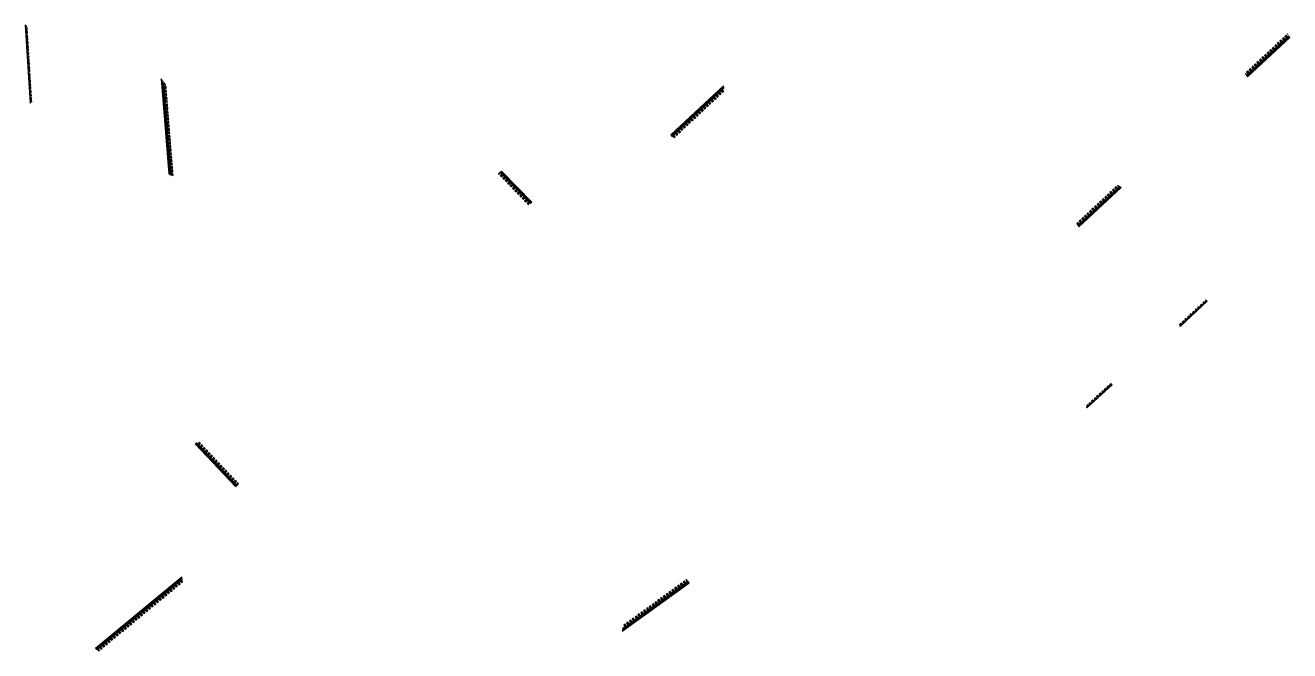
# Model space of a CAD drawing. Extents: x -9041 to 1682, y -8996 to 964.
# Drawn here: x -491 to 1682, y -2047 to -973 of the extents above; entities that cross this region are included whole.
import ezdxf

# ---------------------------------------------------------------- set-up
doc = ezdxf.new("R2010")
doc.units = 0

msp = doc.modelspace()

# ---------------------------------------------------------------- linework, layer by layer
at = {"layer": 'mg_to_dxf', "color": 40}
for points in [[(-490.84, -972.56), (-482.61, -1106.18), (-481.66, -1105.38), (-489.8, -973.15)], [(-488.76, -973.74), (-488.73, -974.28), (-487.91, -974.23)], [(-487.54, -977.21), (-488.54, -977.27), (-488.36, -980.27), (-487.36, -980.2)], [(-488.17, -983.26), (-487.99, -986.25), (-486.99, -986.19), (-487.18, -983.2)], [(-487.81, -989.25), (-487.62, -992.24), (-486.62, -992.18), (-486.81, -989.19)], [(-487.25, -998.23), (-486.25, -998.17), (-486.44, -995.18), (-487.44, -995.24)], [(1681.28, -991.83), (1680.77, -990.94), (1608.06, -1058.69), (1608.56, -1059.58)], [(1609.07, -1060.48), (1609.58, -1061.37), (1682.29, -993.62), (1681.79, -992.73)], [(1665.23, -999.95), (1665.91, -1000.68), (1668.11, -998.64), (1667.43, -997.9)], [(1668.79, -999.37), (1666.6, -1001.41), (1667.28, -1002.14), (1669.47, -1000.1)], [(1672.5, -994.55), (1671.82, -993.81), (1669.62, -995.86), (1670.3, -996.59)], [(1673.86, -996.01), (1673.18, -995.28), (1670.99, -997.32), (1671.67, -998.05)], [(1674.01, -991.77), (1674.69, -992.5), (1676.89, -990.46), (1676.21, -989.72)], [(1677.57, -991.19), (1675.38, -993.23), (1676.06, -993.96), (1678.25, -991.92)], [(1678.4, -987.68), (1679.08, -988.41), (1679.25, -988.26), (1678.74, -987.36)], [(-486.07, -1001.16), (-487.07, -1001.23), (-486.88, -1004.22), (-485.89, -1004.16)], [(-486.51, -1010.21), (-485.52, -1010.15), (-485.7, -1007.15), (-486.7, -1007.21)], [(-486.33, -1013.2), (-486.15, -1016.2), (-485.15, -1016.14), (-485.33, -1013.14)], [(-485.78, -1022.19), (-484.78, -1022.12), (-484.96, -1019.13), (-485.96, -1019.19)], [(1645.48, -1018.35), (1643.28, -1020.4), (1643.97, -1021.13), (1646.16, -1019.09)], [(1646.84, -1019.82), (1644.65, -1021.86), (1645.33, -1022.59), (1647.52, -1020.55)], [(1648.36, -1017.04), (1650.55, -1015), (1649.87, -1014.26), (1647.67, -1016.31)], [(1651.91, -1016.46), (1651.23, -1015.73), (1649.04, -1017.77), (1649.72, -1018.5)], [(1654.94, -1010.91), (1654.26, -1010.17), (1652.06, -1012.22), (1652.75, -1012.95)], [(1656.3, -1012.37), (1655.62, -1011.64), (1653.43, -1013.68), (1654.11, -1014.41)], [(1658.65, -1006.08), (1656.45, -1008.13), (1657.14, -1008.86), (1659.33, -1006.82)], [(1658.5, -1010.32), (1660.69, -1008.28), (1660.01, -1007.55), (1657.82, -1009.59)], [(1663.72, -1002.73), (1663.04, -1001.99), (1660.84, -1004.04), (1661.52, -1004.77)], [(1664.4, -1003.46), (1662.21, -1005.5), (1662.89, -1006.23), (1665.08, -1004.19)], [(-484.59, -1025.12), (-485.59, -1025.18), (-485.41, -1028.17), (-484.41, -1028.11)], [(-485.04, -1034.16), (-484.04, -1034.1), (-484.23, -1031.11), (-485.22, -1031.17)], [(-484.67, -1040.15), (-483.67, -1040.09), (-483.86, -1037.1), (-484.86, -1037.16)], [(-483.3, -1046.08), (-483.49, -1043.08), (-484.49, -1043.15), (-484.3, -1046.14)], [(1619.82, -1043.63), (1619.14, -1042.9), (1616.94, -1044.94), (1617.63, -1045.67)], [(1624.21, -1039.54), (1623.53, -1038.81), (1621.33, -1040.85), (1622.02, -1041.58)], [(1625.57, -1041), (1624.89, -1040.27), (1622.7, -1042.31), (1623.38, -1043.05)], [(1626.41, -1037.49), (1628.6, -1035.45), (1627.92, -1034.72), (1625.72, -1036.76)], [(1627.77, -1038.96), (1629.96, -1036.91), (1629.28, -1036.18), (1627.09, -1038.22)], [(1630.11, -1032.67), (1630.8, -1033.4), (1632.99, -1031.36), (1632.31, -1030.63)], [(1631.48, -1034.13), (1632.16, -1034.87), (1634.35, -1032.82), (1633.67, -1032.09)], [(1637.38, -1027.27), (1636.7, -1026.54), (1634.5, -1028.58), (1635.19, -1029.31)], [(1638.06, -1028), (1635.87, -1030.04), (1636.55, -1030.78), (1638.74, -1028.73)], [(1641.77, -1023.18), (1641.09, -1022.44), (1638.89, -1024.49), (1639.58, -1025.22)], [(1642.45, -1023.91), (1640.26, -1025.95), (1640.94, -1026.68), (1643.13, -1024.64)], [(-483.93, -1052.13), (-482.94, -1052.07), (-483.12, -1049.07), (-484.12, -1049.13)], [(-482.57, -1058.06), (-482.75, -1055.06), (-483.75, -1055.12), (-483.56, -1058.12)], [(-483.38, -1061.11), (-483.2, -1064.11), (-482.2, -1064.04), (-482.38, -1061.05)], [(-243.98, -1227.92), (-242.93, -1228.44), (-255.9, -1066.19), (-257.03, -1064.63)], [(1606.53, -1056.01), (1606.65, -1055.9), (1606.17, -1055.39)], [(1607.04, -1056.9), (1607.55, -1057.8), (1608.02, -1057.36), (1607.33, -1056.63)], [(1608.85, -1053.85), (1611.04, -1051.81), (1610.36, -1051.08), (1608.16, -1053.12)], [(1612.4, -1053.27), (1611.72, -1052.54), (1609.53, -1054.58), (1610.21, -1055.32)], [(1614.75, -1046.99), (1612.55, -1049.03), (1613.24, -1049.76), (1615.43, -1047.72)], [(1616.11, -1048.45), (1613.92, -1050.49), (1614.6, -1051.23), (1616.79, -1049.18)], [(1618.99, -1047.14), (1621.18, -1045.09), (1620.5, -1044.36), (1618.31, -1046.4)], [(-481.83, -1070.03), (-482.01, -1067.04), (-483.01, -1067.1), (-482.83, -1070.09)], [(-482.46, -1076.08), (-481.46, -1076.02), (-481.65, -1073.03), (-482.64, -1073.09)], [(-481.28, -1079.02), (-482.27, -1079.08), (-482.09, -1082.07), (-481.09, -1082.01)], [(-481.72, -1088.06), (-480.72, -1088), (-480.91, -1085.01), (-481.91, -1085.07)], [(-241.89, -1228.96), (-240.84, -1229.49), (-253.65, -1069.31), (-254.77, -1067.75)], [(-251.39, -1072.42), (-251.39, -1072.42), (-251.65, -1072.07), (-252.42, -1072.13)], [(-251.18, -1075.04), (-251.18, -1075.04), (-252.42, -1072.13), (-252.18, -1075.12)], [(-251.39, -1072.42), (-251.39, -1072.42), (-252.42, -1072.13), (-251.18, -1075.04)], [(-251.7, -1081.1), (-250.7, -1081.02), (-250.94, -1078.03), (-251.94, -1078.11)], [(-251.46, -1084.09), (-251.22, -1087.08), (-250.22, -1087), (-250.46, -1084.01)], [(-250.26, -1073.98), (-250.18, -1074.96), (-249.59, -1074.91)], [(-248.95, -1077.87), (-249.95, -1077.95), (-249.71, -1080.94), (-248.71, -1080.86)], [(-248.23, -1086.84), (-248.47, -1083.85), (-249.47, -1083.93), (-249.23, -1086.92)], [(618.82, -1160.92), (619.36, -1161.78), (709.37, -1077.84), (709.25, -1076.58)], [(619.9, -1162.64), (620.45, -1163.5), (709.6, -1080.36), (709.48, -1079.1)], [(707.56, -1083.63), (705.36, -1085.68), (706.04, -1086.41), (708.24, -1084.37)], [(706.73, -1087.14), (707.41, -1087.87), (709.6, -1085.83), (708.92, -1085.1)], [(-481.35, -1094.05), (-480.35, -1093.99), (-480.54, -1090.99), (-481.54, -1091.06)], [(-480.98, -1100.04), (-479.99, -1099.98), (-480.17, -1096.98), (-481.17, -1097.04)], [(-480.7, -1104.57), (-479.75, -1103.77), (-479.8, -1102.97), (-480.8, -1103.03)], [(-249.75, -1092.98), (-249.99, -1089.99), (-250.98, -1090.07), (-250.74, -1093.06)], [(-250.27, -1099.05), (-249.27, -1098.97), (-249.51, -1095.98), (-250.5, -1096.06)], [(-249.79, -1105.03), (-248.79, -1104.95), (-249.03, -1101.96), (-250.03, -1102.04)], [(-248.31, -1110.93), (-248.55, -1107.94), (-249.55, -1108.02), (-249.31, -1111.01)], [(-248.99, -1089.91), (-248.75, -1092.91), (-247.75, -1092.83), (-247.99, -1089.84)], [(-247.27, -1098.81), (-247.51, -1095.82), (-248.51, -1095.9), (-248.27, -1098.89)], [(-247.04, -1101.8), (-248.03, -1101.88), (-247.79, -1104.87), (-246.8, -1104.79)], [(-247.32, -1110.85), (-246.32, -1110.77), (-246.56, -1107.78), (-247.55, -1107.86)], [(679.72, -1110.96), (681.91, -1108.92), (681.23, -1108.19), (679.03, -1110.23)], [(684.1, -1106.87), (686.3, -1104.83), (685.62, -1104.1), (683.42, -1106.14)], [(684.79, -1107.6), (685.47, -1108.34), (687.66, -1106.29), (686.98, -1105.56)], [(687.81, -1102.05), (688.49, -1102.78), (690.69, -1100.73), (690, -1100)], [(689.17, -1103.51), (689.86, -1104.24), (692.05, -1102.2), (691.37, -1101.47)], [(695.07, -1096.64), (694.39, -1095.91), (692.2, -1097.96), (692.88, -1098.69)], [(695.76, -1097.37), (693.56, -1099.42), (694.24, -1100.15), (696.44, -1098.11)], [(698.78, -1091.82), (696.59, -1093.86), (697.27, -1094.6), (699.46, -1092.55)], [(698.63, -1096.06), (700.83, -1094.01), (700.14, -1093.28), (697.95, -1095.33)], [(701.66, -1090.5), (703.85, -1088.46), (703.17, -1087.73), (700.97, -1089.77)], [(703.02, -1091.97), (705.21, -1089.92), (704.53, -1089.19), (702.34, -1091.24)], [(-249.07, -1114), (-248.83, -1116.99), (-247.83, -1116.91), (-248.07, -1113.92)], [(-248.35, -1122.97), (-247.36, -1122.89), (-247.59, -1119.9), (-248.59, -1119.98)], [(-247.87, -1128.95), (-246.88, -1128.87), (-247.12, -1125.88), (-248.11, -1125.96)], [(-245.84, -1116.75), (-246.08, -1113.76), (-247.08, -1113.84), (-246.84, -1116.83)], [(-245.6, -1119.74), (-246.6, -1119.82), (-246.36, -1122.81), (-245.36, -1122.73)], [(-245.88, -1128.79), (-244.88, -1128.71), (-245.12, -1125.72), (-246.12, -1125.8)], [(659.97, -1129.38), (659.29, -1128.65), (657.09, -1130.69), (657.78, -1131.43)], [(664.36, -1125.29), (663.68, -1124.56), (661.48, -1126.6), (662.16, -1127.33)], [(665.72, -1126.75), (665.04, -1126.02), (662.85, -1128.06), (663.53, -1128.8)], [(665.87, -1122.51), (666.55, -1123.24), (668.75, -1121.2), (668.06, -1120.46)], [(667.92, -1124.7), (670.11, -1122.66), (669.43, -1121.93), (667.23, -1123.97)], [(673.13, -1117.1), (672.45, -1116.37), (670.26, -1118.42), (670.94, -1119.15)], [(672.3, -1120.61), (674.5, -1118.57), (673.82, -1117.83), (671.62, -1119.88)], [(676.84, -1112.28), (674.65, -1114.33), (675.33, -1115.06), (677.52, -1113.01)], [(676.01, -1115.79), (676.69, -1116.52), (678.89, -1114.47), (678.2, -1113.74)], [(681.08, -1112.43), (683.27, -1110.38), (682.59, -1109.65), (680.4, -1111.7)], [(-247.4, -1134.93), (-246.4, -1134.85), (-246.64, -1131.86), (-247.64, -1131.94)], [(-246.92, -1140.91), (-245.92, -1140.83), (-246.16, -1137.84), (-247.16, -1137.92)], [(-246.44, -1146.89), (-245.44, -1146.81), (-245.68, -1143.82), (-246.68, -1143.9)], [(-245.2, -1149.8), (-246.2, -1149.88), (-245.96, -1152.87), (-244.97, -1152.79)], [(-244.64, -1131.7), (-245.64, -1131.78), (-245.4, -1134.77), (-244.41, -1134.69)], [(-244.92, -1140.75), (-243.93, -1140.67), (-244.17, -1137.68), (-245.16, -1137.76)], [(-243.45, -1146.65), (-243.69, -1143.66), (-244.69, -1143.74), (-244.45, -1146.73)], [(-242.97, -1152.63), (-243.21, -1149.64), (-244.21, -1149.72), (-243.97, -1152.71)], [(635.84, -1151.89), (638.03, -1149.84), (637.35, -1149.11), (635.15, -1151.15)], [(636.52, -1152.62), (637.2, -1153.35), (639.39, -1151.3), (638.71, -1150.57)], [(640.22, -1147.79), (642.42, -1145.75), (641.74, -1145.02), (639.54, -1147.06)], [(641.59, -1149.26), (643.78, -1147.21), (643.1, -1146.48), (640.91, -1148.53)], [(644.61, -1143.7), (646.81, -1141.66), (646.12, -1140.92), (643.93, -1142.97)], [(647.49, -1142.39), (645.29, -1144.43), (645.98, -1145.16), (648.17, -1143.12)], [(649, -1139.61), (651.19, -1137.56), (650.51, -1136.83), (648.32, -1138.88)], [(652.56, -1139.03), (651.88, -1138.29), (649.68, -1140.34), (650.36, -1141.07)], [(655.58, -1133.47), (654.9, -1132.74), (652.71, -1134.79), (653.39, -1135.52)], [(654.75, -1136.98), (656.95, -1134.93), (656.26, -1134.2), (654.07, -1136.25)], [(659.14, -1132.89), (661.33, -1130.84), (660.65, -1130.11), (658.46, -1132.16)], [(-244.49, -1158.78), (-244.73, -1155.78), (-245.72, -1155.86), (-245.48, -1158.85)], [(-245.01, -1164.84), (-244.01, -1164.76), (-244.25, -1161.77), (-245.24, -1161.85)], [(-244.77, -1167.83), (-244.53, -1170.82), (-243.53, -1170.74), (-243.77, -1167.75)], [(-243.73, -1155.7), (-243.49, -1158.7), (-242.49, -1158.62), (-242.73, -1155.63)], [(-243.25, -1161.69), (-243.01, -1164.68), (-242.02, -1164.6), (-242.25, -1161.61)], [(-241.54, -1170.58), (-241.78, -1167.59), (-242.77, -1167.67), (-242.53, -1170.66)], [(621.99, -1163.43), (622.67, -1164.16), (624.87, -1162.12), (624.18, -1161.38)], [(626.23, -1163.58), (625.55, -1162.85), (623.35, -1164.89), (624.04, -1165.62)], [(628.57, -1157.29), (626.38, -1159.34), (627.06, -1160.07), (629.25, -1158.02)], [(627.74, -1160.8), (628.42, -1161.53), (630.62, -1159.49), (629.94, -1158.76)], [(633.64, -1153.93), (632.96, -1153.2), (630.77, -1155.25), (631.45, -1155.98)], [(635.01, -1155.39), (634.32, -1154.66), (632.13, -1156.71), (632.81, -1157.44)], [(-243.29, -1173.73), (-244.29, -1173.81), (-244.05, -1176.8), (-243.05, -1176.72)], [(-242.81, -1179.71), (-243.81, -1179.79), (-243.57, -1182.78), (-242.57, -1182.7)], [(-242.1, -1188.68), (-242.34, -1185.69), (-243.33, -1185.77), (-243.09, -1188.76)], [(-241.86, -1191.67), (-242.85, -1191.75), (-242.61, -1194.74), (-241.62, -1194.66)], [(-241.06, -1176.56), (-241.3, -1173.57), (-242.29, -1173.65), (-242.06, -1176.64)], [(-241.82, -1179.63), (-241.58, -1182.62), (-240.58, -1182.54), (-240.82, -1179.55)], [(-241.1, -1188.6), (-240.1, -1188.52), (-240.34, -1185.53), (-241.34, -1185.61)], [(-239.86, -1191.51), (-240.86, -1191.59), (-240.62, -1194.58), (-239.62, -1194.5)], [(-241.38, -1197.65), (-242.38, -1197.73), (-242.14, -1200.72), (-241.14, -1200.64)], [(-240.66, -1206.62), (-240.9, -1203.63), (-241.9, -1203.71), (-241.66, -1206.7)], [(-240.42, -1209.61), (-241.42, -1209.69), (-241.18, -1212.68), (-240.18, -1212.6)], [(-239.94, -1215.59), (-240.94, -1215.67), (-240.7, -1218.66), (-239.71, -1218.58)], [(-239.15, -1200.48), (-239.39, -1197.49), (-240.38, -1197.57), (-240.14, -1200.56)], [(-238.67, -1206.46), (-238.91, -1203.47), (-239.9, -1203.55), (-239.66, -1206.54)], [(-239.43, -1209.53), (-239.19, -1212.52), (-238.19, -1212.44), (-238.43, -1209.45)], [(-237.71, -1218.42), (-237.95, -1215.43), (-238.95, -1215.51), (-238.71, -1218.5)], [(-240.22, -1224.64), (-239.23, -1224.57), (-239.47, -1221.57), (-240.46, -1221.65)], [(-238.75, -1230.53), (-238.99, -1227.56), (-239.99, -1227.64), (-239.8, -1230.01)], [(-238.23, -1224.49), (-237.23, -1224.41), (-237.47, -1221.42), (-238.47, -1221.49)], [(-237.99, -1227.48), (-237.75, -1230.47), (-236.76, -1230.39), (-236.99, -1227.4)], [(322.33, -1227.73), (323.38, -1228.81), (324.1, -1228.11), (323.08, -1227.06)], [(323.82, -1226.4), (324.81, -1227.42), (325.53, -1226.72), (324.57, -1225.73)], [(377.56, -1278.74), (378.31, -1278.07), (326.07, -1224.4), (325.32, -1225.07)], [(328.28, -1232.41), (326.19, -1230.26), (325.47, -1230.96), (327.57, -1233.11)], [(327.56, -1223.07), (326.81, -1223.74), (379.05, -1277.4), (379.79, -1276.73)], [(327.62, -1228.87), (326.91, -1229.57), (329, -1231.72), (329.72, -1231.02)], [(331.75, -1237.41), (332.47, -1236.71), (330.37, -1234.56), (329.66, -1235.26)], [(331.09, -1233.87), (333.18, -1236.02), (333.9, -1235.32), (331.81, -1233.17)], [(335.28, -1238.16), (337.37, -1240.31), (338.09, -1239.62), (335.99, -1237.47)], [(335.94, -1241.71), (336.65, -1241.01), (334.56, -1238.86), (333.84, -1239.56)], [(340.84, -1245.31), (338.74, -1243.16), (338.03, -1243.86), (340.12, -1246.01)], [(339.46, -1242.46), (341.55, -1244.61), (342.27, -1243.92), (340.18, -1241.77)], [(342.21, -1248.16), (344.31, -1250.31), (345.02, -1249.61), (342.93, -1247.46)], [(345.74, -1248.91), (346.46, -1248.22), (344.36, -1246.07), (343.65, -1246.76)], [(347.11, -1251.76), (346.4, -1252.46), (348.49, -1254.61), (349.21, -1253.91)], [(348.55, -1250.37), (347.83, -1251.06), (349.92, -1253.21), (350.64, -1252.52)], [(352.68, -1258.91), (353.39, -1258.21), (351.3, -1256.06), (350.58, -1256.76)], [(354.11, -1257.51), (354.83, -1256.82), (352.73, -1254.67), (352.02, -1255.36)], [(354.77, -1261.06), (356.86, -1263.21), (357.58, -1262.51), (355.48, -1260.36)], [(359.01, -1261.11), (356.92, -1258.96), (356.2, -1259.66), (358.29, -1261.81)], [(1318.5, -1316.41), (1319.02, -1317.29), (1390.98, -1250.25), (1390.04, -1249.75)], [(1392.85, -1251.24), (1391.91, -1250.74), (1319.55, -1318.17), (1320.08, -1319.04)], [(1373.05, -1260.12), (1373.73, -1260.85), (1375.93, -1258.8), (1375.24, -1258.07)], [(1374.41, -1261.58), (1375.09, -1262.31), (1377.29, -1260.27), (1376.61, -1259.54)], [(1379.63, -1253.98), (1377.44, -1256.03), (1378.12, -1256.76), (1380.32, -1254.71)], [(1379.48, -1258.22), (1381.68, -1256.18), (1381, -1255.45), (1378.8, -1257.49)], [(1384.71, -1250.62), (1384.02, -1249.89), (1381.83, -1251.94), (1382.51, -1252.67)], [(1383.19, -1253.4), (1383.87, -1254.13), (1386.07, -1252.09), (1385.39, -1251.36)], [(1386.29, -1247.78), (1386.22, -1247.85), (1386.9, -1248.58), (1387.23, -1248.27)], [(1388.17, -1248.77), (1387.58, -1249.31), (1388.26, -1250.04), (1389.1, -1249.26)], [(361.05, -1267.51), (361.76, -1266.81), (359.67, -1264.66), (358.95, -1265.36)], [(363.19, -1265.41), (361.1, -1263.26), (360.39, -1263.96), (362.48, -1266.11)], [(363.14, -1269.66), (365.23, -1271.81), (365.95, -1271.11), (363.85, -1268.96)], [(364.57, -1268.26), (366.66, -1270.41), (367.38, -1269.71), (365.29, -1267.56)], [(368.04, -1273.26), (367.32, -1273.96), (369.42, -1276.11), (370.13, -1275.41)], [(368.76, -1272.56), (370.85, -1274.71), (371.56, -1274.01), (369.47, -1271.86)], [(374.32, -1279.71), (372.22, -1277.56), (371.51, -1278.26), (373.6, -1280.41)], [(372.94, -1276.86), (375.03, -1279.01), (375.75, -1278.31), (373.66, -1276.16)], [(1353.29, -1278.52), (1351.1, -1280.57), (1351.78, -1281.3), (1353.98, -1279.26)], [(1352.46, -1282.03), (1353.15, -1282.76), (1355.34, -1280.72), (1354.66, -1279.99)], [(1356.17, -1277.21), (1358.37, -1275.17), (1357.68, -1274.43), (1355.49, -1276.48)], [(1359.05, -1275.9), (1356.85, -1277.94), (1357.53, -1278.67), (1359.73, -1276.63)], [(1359.88, -1272.39), (1360.56, -1273.12), (1362.76, -1271.08), (1362.07, -1270.34)], [(1364.12, -1272.54), (1363.44, -1271.81), (1361.24, -1273.85), (1361.92, -1274.58)], [(1367.15, -1266.99), (1366.46, -1266.25), (1364.27, -1268.3), (1364.95, -1269.03)], [(1366.31, -1270.49), (1368.51, -1268.45), (1367.83, -1267.72), (1365.63, -1269.76)], [(1370.85, -1262.16), (1368.66, -1264.21), (1369.34, -1264.94), (1371.54, -1262.9)], [(1372.9, -1264.36), (1372.22, -1263.63), (1370.02, -1265.67), (1370.7, -1266.4)], [(1327.64, -1303.8), (1326.96, -1303.06), (1324.76, -1305.11), (1325.44, -1305.84)], [(1329.83, -1301.75), (1332.03, -1299.71), (1331.35, -1298.97), (1329.15, -1301.02)], [(1330.51, -1302.48), (1331.2, -1303.21), (1333.39, -1301.17), (1332.71, -1300.44)], [(1335.74, -1294.88), (1333.54, -1296.93), (1334.22, -1297.66), (1336.42, -1295.62)], [(1337.1, -1296.35), (1334.9, -1298.39), (1335.59, -1299.12), (1337.78, -1297.08)], [(1338.61, -1293.57), (1340.81, -1291.53), (1340.13, -1290.79), (1337.93, -1292.84)], [(1342.17, -1292.99), (1341.49, -1292.26), (1339.29, -1294.3), (1339.98, -1295.03)], [(1344.52, -1286.7), (1342.32, -1288.75), (1343, -1289.48), (1345.2, -1287.44)], [(1344.37, -1290.94), (1346.56, -1288.9), (1345.88, -1288.17), (1343.68, -1290.21)], [(1348.91, -1282.61), (1346.71, -1284.66), (1347.39, -1285.39), (1349.59, -1283.35)], [(1350.27, -1284.08), (1348.07, -1286.12), (1348.76, -1286.85), (1350.95, -1284.81)], [(1316.39, -1312.91), (1316.92, -1313.79), (1318.86, -1311.98), (1318.18, -1311.24)], [(1319.54, -1312.71), (1319.54, -1312.71), (1317.44, -1314.66), (1317.78, -1315.22)], [(1319.54, -1312.71), (1319.54, -1312.71), (1317.78, -1315.22), (1320.22, -1313.44)], [(1320.22, -1313.44), (1320.22, -1313.44), (1317.78, -1315.22), (1318.03, -1315.48)], [(1323.25, -1307.89), (1322.57, -1307.15), (1320.37, -1309.2), (1321.05, -1309.93)], [(1324.61, -1309.35), (1323.93, -1308.62), (1321.73, -1310.66), (1322.42, -1311.39)], [(1328.32, -1304.53), (1326.12, -1306.57), (1326.81, -1307.3), (1329, -1305.26)], [(1540.38, -1446.82), (1539.65, -1446.13), (1493.67, -1488.77), (1493.76, -1490.05)], [(1524.62, -1458.71), (1526.82, -1456.67), (1526.14, -1455.93), (1523.94, -1457.97)], [(1528.34, -1453.9), (1529.02, -1454.63), (1531.22, -1452.59), (1530.54, -1451.86)], [(1535.62, -1448.51), (1534.94, -1447.78), (1532.74, -1449.82), (1533.42, -1450.55)], [(1538.2, -1444.75), (1537.14, -1445.74), (1537.82, -1446.47), (1538.93, -1445.44)], [(1501.94, -1478.37), (1502.62, -1479.11), (1504.82, -1477.07), (1504.14, -1476.33)], [(1508.54, -1472.25), (1506.34, -1474.29), (1507.02, -1475.03), (1509.22, -1472.99)], [(1511.42, -1470.95), (1513.62, -1468.91), (1512.94, -1468.17), (1510.74, -1470.21)], [(1515.82, -1466.87), (1518.02, -1464.83), (1517.34, -1464.09), (1515.14, -1466.13)], [(1521.74, -1460.01), (1519.54, -1462.05), (1520.22, -1462.79), (1522.42, -1460.75)], [(1493.49, -1486.21), (1493.28, -1486.4), (1493.52, -1486.69)], [(1493.49, -1486.21), (1493.49, -1486.21), (1493.82, -1487.27), (1495.34, -1484.49)], [(1493.49, -1486.21), (1493.49, -1486.21), (1493.54, -1486.96), (1493.82, -1487.27)], [(1495.34, -1484.49), (1495.34, -1484.49), (1493.82, -1487.27), (1496.02, -1485.23)], [(1497.54, -1482.45), (1498.22, -1483.19), (1500.42, -1481.15), (1499.74, -1480.41)], [(1333.16, -1629.34), (1333.83, -1630.08), (1376.89, -1590.15), (1376.22, -1589.41)], [(1357.01, -1604.5), (1354.81, -1606.54), (1355.49, -1607.27), (1357.69, -1605.23)], [(1361.41, -1600.42), (1359.21, -1602.46), (1359.89, -1603.19), (1362.09, -1601.15)], [(1363.61, -1598.38), (1364.29, -1599.11), (1366.49, -1597.07), (1365.81, -1596.34)], [(1368.69, -1595.03), (1370.89, -1592.99), (1370.21, -1592.26), (1368.01, -1594.3)], [(1374.61, -1588.18), (1372.41, -1590.22), (1373.09, -1590.95), (1375.29, -1588.91)], [(1333.49, -1627.67), (1335.69, -1625.63), (1335.01, -1624.9), (1332.81, -1626.94)], [(1340.09, -1621.55), (1339.41, -1620.82), (1337.21, -1622.86), (1337.89, -1623.59)], [(1343.81, -1616.74), (1341.61, -1618.78), (1342.29, -1619.51), (1344.49, -1617.47)], [(1348.21, -1612.66), (1346.01, -1614.7), (1346.69, -1615.43), (1348.89, -1613.39)], [(1352.61, -1608.58), (1350.41, -1610.62), (1351.09, -1611.35), (1353.29, -1609.31)], [(-128.44, -1764.9), (-198.23, -1691.1), (-199.15, -1691.58), (-129.15, -1765.6)], [(-196.38, -1690.14), (-197.31, -1690.62), (-127.73, -1764.19), (-127.02, -1763.49)], [(-191.19, -1692.72), (-193.25, -1690.54), (-193.97, -1691.23), (-191.91, -1693.41)], [(-192.52, -1689.86), (-190.46, -1692.04), (-189.73, -1691.35), (-191.8, -1689.17)], [(-187.79, -1697.77), (-187.06, -1697.08), (-189.13, -1694.9), (-189.85, -1695.59)], [(-185.61, -1695.71), (-187.67, -1693.53), (-188.4, -1694.22), (-186.34, -1696.4)], [(-182.94, -1701.44), (-185, -1699.26), (-185.73, -1699.95), (-183.67, -1702.13)], [(-184.28, -1698.58), (-182.22, -1700.76), (-181.49, -1700.07), (-183.55, -1697.89)], [(-181.61, -1704.31), (-179.55, -1706.49), (-178.82, -1705.8), (-180.88, -1703.62)], [(-177.37, -1704.43), (-179.43, -1702.25), (-180.15, -1702.94), (-178.09, -1705.11)], [(-174.7, -1710.16), (-176.76, -1707.98), (-177.48, -1708.67), (-175.42, -1710.85)], [(-173.97, -1709.47), (-173.24, -1708.79), (-175.3, -1706.61), (-176.03, -1707.29)], [(-172.64, -1712.34), (-173.36, -1713.03), (-171.3, -1715.21), (-170.57, -1714.52)], [(-169.12, -1713.15), (-171.18, -1710.97), (-171.91, -1711.65), (-169.85, -1713.83)], [(-167.18, -1719.57), (-166.45, -1718.88), (-168.51, -1716.7), (-169.24, -1717.39)], [(-167.06, -1715.33), (-167.79, -1716.01), (-165.72, -1718.19), (-165, -1717.51)], [(-163.06, -1723.93), (-162.33, -1723.24), (-164.39, -1721.06), (-165.12, -1721.75)], [(-160.88, -1721.86), (-162.94, -1719.69), (-163.66, -1720.37), (-161.6, -1722.55)], [(-160.99, -1726.11), (-158.93, -1728.29), (-158.21, -1727.6), (-160.27, -1725.42)], [(-156.75, -1726.22), (-158.81, -1724.04), (-159.54, -1724.73), (-157.48, -1726.91)], [(-154.08, -1731.96), (-156.14, -1729.78), (-156.87, -1730.47), (-154.81, -1732.65)], [(-152.63, -1730.58), (-154.69, -1728.4), (-155.42, -1729.09), (-153.36, -1731.27)], [(-152.75, -1734.82), (-150.69, -1737), (-149.96, -1736.32), (-152.02, -1734.14)], [(-148.51, -1734.94), (-150.57, -1732.76), (-151.3, -1733.45), (-149.23, -1735.63)], [(-146.56, -1741.36), (-145.84, -1740.68), (-147.9, -1738.5), (-148.63, -1739.18)], [(-147.17, -1737.81), (-145.11, -1739.99), (-144.38, -1739.3), (-146.45, -1737.12)], [(-143.78, -1742.86), (-144.5, -1743.54), (-142.44, -1745.72), (-141.72, -1745.04)], [(-140.99, -1744.35), (-140.26, -1743.66), (-142.32, -1741.48), (-143.05, -1742.17)], [(-137.59, -1749.4), (-139.65, -1747.22), (-140.38, -1747.9), (-138.32, -1750.08)], [(-136.87, -1748.71), (-136.14, -1748.02), (-138.2, -1745.84), (-138.93, -1746.53)], [(-134.2, -1754.44), (-133.47, -1753.75), (-135.53, -1751.57), (-136.26, -1752.26)], [(-132.74, -1753.07), (-132.02, -1752.38), (-134.08, -1750.2), (-134.8, -1750.89)], [(-131.41, -1755.93), (-132.14, -1756.62), (-130.07, -1758.8), (-129.35, -1758.11)], [(-127.89, -1756.74), (-129.96, -1754.56), (-130.68, -1755.25), (-128.62, -1757.43)], [(-126.56, -1759.61), (-124.9, -1761.37), (-124.19, -1760.66), (-125.83, -1758.92)], [(-126.31, -1762.78), (-125.6, -1762.07), (-127.29, -1760.29), (-128.01, -1760.98)], [(-370.37, -2043.52), (-369.46, -2044.07), (-221.6, -1921.94), (-221.71, -1920.73)], [(-368.55, -2044.61), (-367.63, -2045.15), (-221.37, -1924.35), (-221.48, -1923.14)], [(-230.51, -1934.49), (-231.14, -1933.72), (-233.46, -1935.63), (-232.82, -1936.4)], [(-228.83, -1931.81), (-228.19, -1932.58), (-225.88, -1930.67), (-226.52, -1929.9)], [(-225.24, -1931.44), (-227.56, -1933.35), (-226.92, -1934.12), (-224.61, -1932.21)], [(-223.57, -1928.76), (-221.26, -1926.85), (-221.89, -1926.07), (-224.21, -1927.99)], [(-222.29, -1930.3), (-220.93, -1929.17), (-221.04, -1927.97), (-222.93, -1929.53)], [(650.05, -1930.74), (649.43, -1929.95), (535.55, -2012.52), (535.25, -2013.97)], [(648.82, -1929.16), (648.2, -1928.37), (536.14, -2009.62), (535.84, -2011.07)], [(637.87, -1932.16), (637.28, -1931.35), (634.85, -1933.11), (635.44, -1933.92)], [(639.04, -1933.78), (638.46, -1932.97), (636.03, -1934.73), (636.61, -1935.54)], [(642.14, -1927.83), (639.71, -1929.59), (640.3, -1930.4), (642.73, -1928.64)], [(640.88, -1931.21), (641.47, -1932.02), (643.9, -1930.26), (643.31, -1929.45)], [(646.36, -1926), (645.74, -1925.22), (644.57, -1926.07), (645.16, -1926.88)], [(647.59, -1927.58), (646.97, -1926.79), (645.74, -1927.69), (646.33, -1928.5)], [(-256.59, -1954.73), (-255.95, -1955.5), (-253.64, -1953.59), (-254.27, -1952.82)], [(-253, -1954.36), (-255.31, -1956.27), (-254.68, -1957.04), (-252.36, -1955.13)], [(-251.32, -1951.68), (-249.01, -1949.77), (-249.65, -1949), (-251.96, -1950.91)], [(-248.37, -1950.54), (-250.69, -1952.45), (-250.05, -1953.22), (-247.74, -1951.31)], [(-246.7, -1947.86), (-244.39, -1945.95), (-245.02, -1945.18), (-247.34, -1947.09)], [(-245.42, -1949.4), (-243.11, -1947.49), (-243.75, -1946.72), (-246.06, -1948.63)], [(-242.71, -1943.27), (-242.07, -1944.04), (-239.76, -1942.13), (-240.4, -1941.36)], [(-240.8, -1945.58), (-238.49, -1943.67), (-239.12, -1942.9), (-241.44, -1944.81)], [(-235.77, -1937.54), (-238.08, -1939.45), (-237.45, -1940.22), (-235.13, -1938.31)], [(-236.17, -1941.76), (-233.86, -1939.85), (-234.5, -1939.08), (-236.81, -1940.99)], [(-231.55, -1937.94), (-229.23, -1936.03), (-229.87, -1935.26), (-232.18, -1937.17)], [(608.14, -1952.48), (605.71, -1954.24), (606.29, -1955.05), (608.72, -1953.29)], [(607.47, -1956.67), (609.9, -1954.91), (609.31, -1954.1), (606.88, -1955.86)], [(610.56, -1950.72), (611.15, -1951.53), (613.58, -1949.77), (612.99, -1948.96)], [(611.74, -1952.34), (612.33, -1953.15), (614.75, -1951.39), (614.17, -1950.58)], [(615.42, -1947.2), (616.01, -1948.01), (618.44, -1946.25), (617.85, -1945.44)], [(619.03, -1947.06), (616.6, -1948.82), (617.18, -1949.63), (619.61, -1947.87)], [(620.28, -1943.68), (620.87, -1944.49), (623.3, -1942.73), (622.71, -1941.92)], [(623.88, -1943.53), (621.45, -1945.3), (622.04, -1946.11), (624.47, -1944.34)], [(625.14, -1940.15), (625.72, -1940.96), (628.15, -1939.2), (627.57, -1938.39)], [(629.33, -1940.82), (628.74, -1940.01), (626.31, -1941.77), (626.9, -1942.58)], [(633.01, -1935.68), (632.42, -1934.87), (630, -1936.63), (630.58, -1937.44)], [(634.18, -1937.3), (633.6, -1936.49), (631.17, -1938.25), (631.76, -1939.06)], [(-284.34, -1977.66), (-283.71, -1978.43), (-281.39, -1976.52), (-282.03, -1975.75)], [(-280.12, -1978.06), (-280.76, -1977.29), (-283.07, -1979.2), (-282.43, -1979.97)], [(-279.72, -1973.84), (-279.08, -1974.61), (-276.77, -1972.7), (-277.4, -1971.93)], [(-276.13, -1973.47), (-278.44, -1975.38), (-277.81, -1976.15), (-275.49, -1974.24)], [(-272.78, -1968.1), (-275.09, -1970.02), (-274.46, -1970.79), (-272.14, -1968.88)], [(-270.87, -1970.42), (-271.51, -1969.65), (-273.82, -1971.56), (-273.18, -1972.33)], [(-267.52, -1965.06), (-268.15, -1964.28), (-270.47, -1966.19), (-269.83, -1966.97)], [(-268.56, -1968.51), (-266.24, -1966.6), (-266.88, -1965.83), (-269.19, -1967.74)], [(-262.89, -1961.23), (-263.53, -1960.46), (-265.84, -1962.37), (-265.2, -1963.14)], [(-261.62, -1962.78), (-262.25, -1962.01), (-264.57, -1963.92), (-263.93, -1964.69)], [(-258.9, -1956.64), (-261.21, -1958.55), (-260.58, -1959.32), (-258.26, -1957.41)], [(-256.99, -1958.96), (-257.63, -1958.18), (-259.94, -1960.09), (-259.3, -1960.87)], [(572.29, -1979.7), (574.72, -1977.94), (574.13, -1977.13), (571.7, -1978.89)], [(577.15, -1976.18), (579.58, -1974.42), (578.99, -1973.61), (576.56, -1975.37)], [(580.16, -1975.23), (577.74, -1976.99), (578.32, -1977.8), (580.75, -1976.04)], [(583.85, -1970.09), (581.42, -1971.85), (582.01, -1972.66), (584.43, -1970.9)], [(585.02, -1971.71), (582.59, -1973.47), (583.18, -1974.28), (585.61, -1972.52)], [(588.71, -1966.57), (586.28, -1968.33), (586.86, -1969.14), (589.29, -1967.38)], [(589.88, -1968.19), (587.45, -1969.95), (588.04, -1970.76), (590.47, -1969)], [(594.15, -1963.86), (593.56, -1963.05), (591.13, -1964.81), (591.72, -1965.62)], [(595.32, -1965.48), (594.74, -1964.67), (592.31, -1966.43), (592.9, -1967.24)], [(596.58, -1962.1), (599.01, -1960.33), (598.42, -1959.52), (595.99, -1961.29)], [(599.59, -1961.14), (597.17, -1962.91), (597.75, -1963.71), (600.18, -1961.95)], [(603.28, -1956), (600.85, -1957.76), (601.44, -1958.57), (603.87, -1956.81)], [(602.02, -1959.38), (602.61, -1960.19), (605.04, -1958.43), (604.45, -1957.62)], [(-311.46, -2001.35), (-309.15, -1999.44), (-309.79, -1998.67), (-312.1, -2000.58)], [(-307.47, -1996.76), (-306.84, -1997.53), (-304.52, -1995.62), (-305.16, -1994.85)], [(-303.25, -1997.16), (-303.89, -1996.39), (-306.2, -1998.3), (-305.56, -1999.07)], [(-302.21, -1993.71), (-299.9, -1991.8), (-300.54, -1991.03), (-302.85, -1992.94)], [(-301.57, -1994.48), (-300.94, -1995.25), (-298.62, -1993.34), (-299.26, -1992.57)], [(-297.59, -1989.89), (-295.27, -1987.98), (-295.91, -1987.21), (-298.22, -1989.12)], [(-294.64, -1988.75), (-296.95, -1990.66), (-296.31, -1991.43), (-294, -1989.52)], [(-290.65, -1984.16), (-291.28, -1983.39), (-293.6, -1985.3), (-292.96, -1986.07)], [(-291.69, -1987.61), (-289.37, -1985.7), (-290.01, -1984.93), (-292.32, -1986.84)], [(-286.66, -1979.57), (-288.97, -1981.48), (-288.33, -1982.25), (-286.02, -1980.34)], [(-287.06, -1983.79), (-284.75, -1981.88), (-285.38, -1981.11), (-287.7, -1983.02)], [(544.99, -1998.27), (542.56, -2000.03), (543.14, -2000.84), (545.57, -1999.07)], [(549.84, -1994.74), (547.42, -1996.5), (548, -1997.31), (550.43, -1995.55)], [(548.59, -1998.12), (549.18, -1998.93), (551.61, -1997.17), (551.02, -1996.36)], [(554.7, -1991.22), (552.27, -1992.98), (552.86, -1993.79), (555.29, -1992.03)], [(555.88, -1992.84), (553.45, -1994.6), (554.03, -1995.41), (556.46, -1993.65)], [(557.72, -1990.27), (560.15, -1988.51), (559.56, -1987.7), (557.13, -1989.46)], [(560.73, -1989.32), (558.3, -1991.08), (558.89, -1991.89), (561.32, -1990.13)], [(565, -1984.99), (564.42, -1984.18), (561.99, -1985.94), (562.58, -1986.75)], [(563.75, -1988.37), (566.18, -1986.61), (565.59, -1985.8), (563.16, -1987.56)], [(569.27, -1980.66), (566.85, -1982.42), (567.43, -1983.23), (569.86, -1981.47)], [(570.45, -1982.28), (568.02, -1984.04), (568.61, -1984.85), (571.04, -1983.08)], [(575.89, -1979.56), (575.31, -1978.75), (572.88, -1980.51), (573.46, -1981.32)], [(-332.28, -2018.55), (-332.92, -2017.78), (-335.23, -2019.69), (-334.59, -2020.46)], [(-331.64, -2019.32), (-333.96, -2021.23), (-333.32, -2022), (-331.01, -2020.09)], [(-328.29, -2013.96), (-330.6, -2015.87), (-329.97, -2016.64), (-327.65, -2014.73)], [(-329.33, -2017.41), (-328.69, -2018.18), (-326.38, -2016.27), (-327.02, -2015.5)], [(-323.03, -2010.91), (-323.67, -2010.14), (-325.98, -2012.05), (-325.34, -2012.82)], [(-322.39, -2011.68), (-324.7, -2013.59), (-324.07, -2014.36), (-321.76, -2012.45)], [(-318.4, -2007.09), (-319.04, -2006.31), (-321.35, -2008.22), (-320.72, -2009)], [(-317.13, -2008.63), (-317.77, -2007.86), (-320.08, -2009.77), (-319.44, -2010.54)], [(-316.09, -2005.17), (-313.78, -2003.26), (-314.41, -2002.49), (-316.73, -2004.4)], [(-312.5, -2004.81), (-313.14, -2004.04), (-315.45, -2005.95), (-314.82, -2006.72)], [(-310.83, -2002.12), (-310.19, -2002.9), (-307.88, -2000.99), (-308.51, -2000.21)], [(536.43, -2008.17), (537.03, -2007.74), (536.63, -2007.18)], [(540.13, -2001.79), (537.7, -2003.55), (538.29, -2004.36), (540.72, -2002.6)], [(541.89, -2004.22), (541.3, -2003.41), (538.87, -2005.17), (539.46, -2005.98)], [(544.32, -2002.45), (546.75, -2000.69), (546.16, -1999.88), (543.73, -2001.65)], [(-362.99, -2042.61), (-362.35, -2043.38), (-360.04, -2041.47), (-360.67, -2040.7)], [(-361.71, -2044.16), (-361.08, -2044.93), (-358.76, -2043.02), (-359.4, -2042.24)], [(-358.36, -2038.79), (-357.72, -2039.56), (-355.41, -2037.65), (-356.05, -2036.88)], [(-354.14, -2039.19), (-354.77, -2038.42), (-357.09, -2040.33), (-356.45, -2041.11)], [(-353.74, -2034.97), (-353.1, -2035.74), (-350.79, -2033.83), (-351.42, -2033.06)], [(-349.51, -2035.37), (-350.15, -2034.6), (-352.46, -2036.51), (-351.82, -2037.28)], [(-346.8, -2029.24), (-349.11, -2031.15), (-348.47, -2031.92), (-346.16, -2030.01)], [(-347.84, -2032.69), (-347.2, -2033.46), (-344.89, -2031.55), (-345.52, -2030.78)], [(-341.53, -2026.19), (-342.17, -2025.42), (-344.48, -2027.33), (-343.85, -2028.1)], [(-340.9, -2026.96), (-343.21, -2028.87), (-342.57, -2029.64), (-340.26, -2027.73)], [(-339.22, -2024.28), (-336.91, -2022.37), (-337.54, -2021.6), (-339.86, -2023.51)], [(-336.27, -2023.14), (-338.58, -2025.05), (-337.95, -2025.82), (-335.63, -2023.91)], [(-365.3, -2044.52), (-366.72, -2045.7), (-365.81, -2046.24), (-364.66, -2045.29)], [(-364.9, -2046.79), (-363.99, -2047.33), (-363.39, -2046.84), (-364.03, -2046.07)]]:
    msp.add_3dface(points, dxfattribs=at)

doc.saveas('drawing.dxf')
